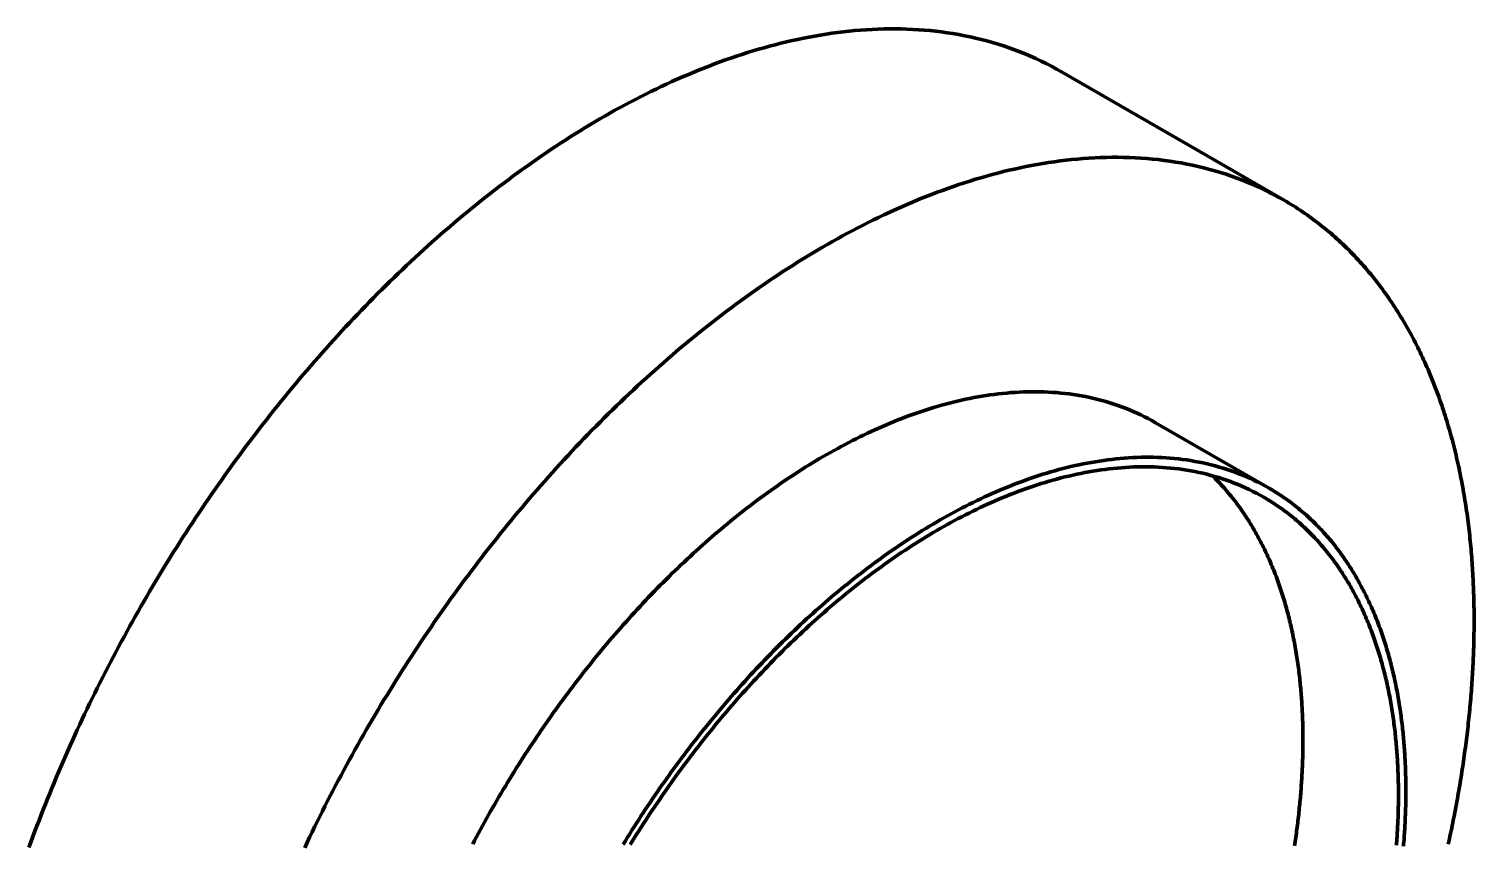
# Model space of a CAD drawing. Header units: millimetres. Extents: x 0 to 841, y 0 to 594.
# Drawn here: x 341.7 to 396.8, y 198.9 to 230 of the extents above; entities that cross this region are included whole.
import ezdxf

# ---------------------------------------------------------------- set-up
doc = ezdxf.new("R2010")
doc.units = ezdxf.units.MM
doc.layers.add('01-VISIBLE', color=7, linetype='CONTINUOUS', lineweight=70)

msp = doc.modelspace()

# ---------------------------------------------------------------- linework, layer by layer
at = {"layer": '01-VISIBLE'}
for p, q in [((389.584, 223.434), (381.099, 228.333)), ((389.012, 212.448), (384.684, 214.947))]:
    msp.add_line(p, q, dxfattribs=at)
for points in [[(341.717, 198.738), (341.792, 198.945), (341.869, 199.153), (341.946, 199.359), (342.024, 199.566), (342.103, 199.772), (342.182, 199.978), (342.263, 200.183), (342.344, 200.389), (342.426, 200.593), (342.509, 200.798), (342.592, 201.002), (342.677, 201.206), (342.762, 201.41), (342.848, 201.613), (342.934, 201.816), (343.022, 202.019), (343.11, 202.221), (343.199, 202.423), (343.289, 202.625), (343.379, 202.826), (343.47, 203.027), (343.562, 203.228), (343.655, 203.428), (343.749, 203.628), (343.843, 203.827), (343.938, 204.027), (344.034, 204.226), (344.13, 204.424), (344.227, 204.622), (344.325, 204.82), (344.424, 205.017), (344.523, 205.215), (344.623, 205.411), (344.724, 205.608), (344.825, 205.804), (344.928, 205.999), (345.031, 206.194), (345.134, 206.389), (345.239, 206.584), (345.344, 206.778), (345.45, 206.971), (345.556, 207.165), (345.663, 207.358), (345.771, 207.55), (345.88, 207.742), (345.989, 207.934), (346.099, 208.125), (346.21, 208.316), (346.321, 208.507), (346.433, 208.697), (346.546, 208.887), (346.66, 209.076), (346.774, 209.265), (346.889, 209.453), (347.004, 209.641), (347.12, 209.829), (347.237, 210.016), (347.355, 210.203), (347.473, 210.389), (347.592, 210.575), (347.712, 210.761), (347.832, 210.946), (347.953, 211.13), (348.075, 211.315), (348.197, 211.498), (348.32, 211.682), (348.444, 211.864), (348.568, 212.047), (348.693, 212.228), (348.819, 212.41), (348.945, 212.591), (349.072, 212.771), (349.2, 212.951), (349.329, 213.131), (349.458, 213.31), (349.587, 213.488), (349.718, 213.666), (349.849, 213.844), (349.981, 214.021), (350.113, 214.197), (350.246, 214.374), (350.38, 214.549), (350.514, 214.724), (350.65, 214.899), (350.785, 215.073), (350.922, 215.246), (351.059, 215.419), (351.197, 215.591), (351.335, 215.763), (351.474, 215.935), (351.614, 216.105), (351.755, 216.276), (351.896, 216.445), (352.038, 216.614), (352.18, 216.783), (352.323, 216.951), (352.467, 217.118), (352.612, 217.285), (352.757, 217.451), (352.903, 217.617), (353.049, 217.782), (353.197, 217.946), (353.345, 218.11), (353.493, 218.273), (353.642, 218.436), (353.792, 218.598), (353.943, 218.759), (354.094, 218.92), (354.246, 219.08), (354.399, 219.239), (354.552, 219.398), (354.706, 219.556), (354.861, 219.714), (355.016, 219.87), (355.172, 220.026), (355.329, 220.182), (355.487, 220.336), (355.645, 220.49), (355.804, 220.644), (355.963, 220.796), (356.123, 220.948), (356.284, 221.099), (356.446, 221.249), (356.608, 221.399), (356.771, 221.548), (356.935, 221.696), (357.099, 221.843), (357.264, 221.99), (357.43, 222.135), (357.596, 222.28), (357.764, 222.424), (357.932, 222.568), (358.1, 222.71), (358.269, 222.852), (358.439, 222.992), (358.61, 223.132), (358.782, 223.271), (358.954, 223.409), (359.127, 223.546), (359.3, 223.683), (359.475, 223.818), (359.65, 223.953), (359.825, 224.086), (360.002, 224.219), (360.179, 224.35), (360.357, 224.481), (360.535, 224.611), (360.715, 224.739), (360.895, 224.867), (361.076, 224.993), (361.257, 225.119), (361.44, 225.243), (361.623, 225.367), (361.806, 225.489), (361.991, 225.61), (362.176, 225.73), (362.362, 225.849), (362.549, 225.967), (362.736, 226.083), (362.924, 226.199), (363.113, 226.313), (363.303, 226.426), (363.493, 226.538), (363.684, 226.648), (363.876, 226.757), (364.068, 226.865), (364.262, 226.972), (364.456, 227.077), (364.651, 227.18), (364.846, 227.283), (365.042, 227.384), (365.239, 227.483), (365.437, 227.581), (365.636, 227.678), (365.835, 227.773), (366.035, 227.867), (366.235, 227.959), (366.437, 228.049), (366.639, 228.138), (366.841, 228.225), (367.045, 228.31), (367.249, 228.394), (367.454, 228.476), (367.66, 228.556), (367.866, 228.635), (368.073, 228.711), (368.281, 228.786), (368.489, 228.859), (368.698, 228.93), (368.908, 228.999), (369.118, 229.066), (369.329, 229.131), (369.54, 229.194), (369.753, 229.254), (369.965, 229.313), (370.179, 229.37), (370.393, 229.424), (370.607, 229.476), (370.822, 229.525), (371.038, 229.573), (371.254, 229.617), (371.471, 229.66), (371.688, 229.7), (371.905, 229.737), (372.123, 229.772), (372.341, 229.804), (372.56, 229.834), (372.779, 229.861), (372.999, 229.885), (373.218, 229.906), (373.438, 229.924), (373.658, 229.94), (373.879, 229.952), (374.099, 229.962), (374.32, 229.968), (374.54, 229.972), (374.761, 229.972), (374.982, 229.969), (375.202, 229.963), (375.423, 229.953), (375.643, 229.941), (375.863, 229.924), (376.083, 229.905), (376.303, 229.882), (376.522, 229.855), (376.74, 229.825), (376.959, 229.791), (377.176, 229.754), (377.393, 229.713), (377.609, 229.668), (377.824, 229.62), (378.039, 229.568), (378.252, 229.512), (378.465, 229.452), (378.676, 229.389), (378.887, 229.322), (379.096, 229.251), (379.303, 229.176), (379.509, 229.097), (379.714, 229.015), (379.917, 228.929), (380.119, 228.839), (380.319, 228.745), (380.517, 228.647), (380.713, 228.546), (380.907, 228.441), (381.099, 228.333)], [(352.234, 198.729), (352.328, 198.928), (352.423, 199.128), (352.519, 199.327), (352.615, 199.525), (352.712, 199.723), (352.81, 199.921), (352.909, 200.118), (353.008, 200.316), (353.108, 200.512), (353.209, 200.709), (353.311, 200.905), (353.413, 201.1), (353.516, 201.295), (353.62, 201.49), (353.724, 201.685), (353.829, 201.879), (353.935, 202.073), (354.041, 202.266), (354.149, 202.459), (354.257, 202.651), (354.365, 202.843), (354.474, 203.035), (354.584, 203.226), (354.695, 203.417), (354.807, 203.608), (354.919, 203.798), (355.031, 203.988), (355.145, 204.177), (355.259, 204.366), (355.374, 204.554), (355.489, 204.743), (355.606, 204.93), (355.723, 205.117), (355.84, 205.304), (355.958, 205.49), (356.077, 205.676), (356.197, 205.862), (356.317, 206.047), (356.438, 206.231), (356.56, 206.416), (356.682, 206.599), (356.805, 206.783), (356.929, 206.965), (357.053, 207.148), (357.178, 207.329), (357.304, 207.511), (357.431, 207.692), (357.558, 207.872), (357.685, 208.052), (357.814, 208.232), (357.943, 208.411), (358.073, 208.589), (358.203, 208.767), (358.334, 208.945), (358.466, 209.122), (358.598, 209.299), (358.732, 209.475), (358.865, 209.65), (359, 209.825), (359.135, 210), (359.271, 210.174), (359.407, 210.347), (359.544, 210.52), (359.682, 210.692), (359.821, 210.864), (359.96, 211.036), (360.1, 211.206), (360.24, 211.377), (360.381, 211.546), (360.523, 211.715), (360.666, 211.884), (360.809, 212.052), (360.953, 212.219), (361.097, 212.386), (361.242, 212.552), (361.388, 212.718), (361.535, 212.883), (361.682, 213.047), (361.83, 213.211), (361.978, 213.374), (362.128, 213.537), (362.278, 213.699), (362.428, 213.86), (362.58, 214.021), (362.731, 214.181), (362.884, 214.34), (363.037, 214.499), (363.191, 214.657), (363.346, 214.815), (363.502, 214.971), (363.658, 215.127), (363.814, 215.283), (363.972, 215.437), (364.13, 215.591), (364.289, 215.745), (364.448, 215.897), (364.609, 216.049), (364.769, 216.2), (364.931, 216.35), (365.093, 216.5), (365.256, 216.649), (365.42, 216.797), (365.584, 216.944), (365.749, 217.091), (365.915, 217.236), (366.082, 217.381), (366.249, 217.525), (366.417, 217.669), (366.585, 217.811), (366.755, 217.953), (366.925, 218.093), (367.095, 218.233), (367.267, 218.372), (367.439, 218.51), (367.612, 218.647), (367.786, 218.784), (367.96, 218.919), (368.135, 219.054), (368.311, 219.187), (368.487, 219.32), (368.664, 219.451), (368.842, 219.582), (369.021, 219.712), (369.2, 219.84), (369.38, 219.968), (369.561, 220.094), (369.743, 220.22), (369.925, 220.344), (370.108, 220.468), (370.292, 220.59), (370.476, 220.711), (370.661, 220.831), (370.847, 220.95), (371.034, 221.068), (371.221, 221.184), (371.409, 221.3), (371.598, 221.414), (371.788, 221.527), (371.978, 221.639), (372.169, 221.749), (372.361, 221.858), (372.554, 221.966), (372.747, 222.073), (372.941, 222.178), (373.136, 222.281), (373.331, 222.384), (373.528, 222.485), (373.725, 222.584), (373.922, 222.682), (374.121, 222.779), (374.32, 222.874), (374.52, 222.968), (374.721, 223.06), (374.922, 223.15), (375.124, 223.239), (375.327, 223.326), (375.53, 223.411), (375.734, 223.495), (375.939, 223.577), (376.145, 223.657), (376.351, 223.736), (376.558, 223.812), (376.766, 223.887), (376.974, 223.96), (377.183, 224.031), (377.393, 224.1), (377.603, 224.167), (377.814, 224.232), (378.026, 224.295), (378.238, 224.355), (378.451, 224.414), (378.664, 224.471), (378.878, 224.525), (379.092, 224.577), (379.308, 224.626), (379.523, 224.674), (379.739, 224.718), (379.956, 224.761), (380.173, 224.801), (380.39, 224.838), (380.608, 224.873), (380.827, 224.905), (381.045, 224.935), (381.264, 224.962), (381.484, 224.986), (381.704, 225.007), (381.923, 225.025), (382.144, 225.041), (382.364, 225.053), (382.584, 225.063), (382.805, 225.069), (383.026, 225.073), (383.246, 225.073), (383.467, 225.07), (383.688, 225.064), (383.908, 225.054), (384.129, 225.042), (384.349, 225.025), (384.569, 225.006), (384.788, 224.983), (385.007, 224.956), (385.226, 224.926), (385.444, 224.892), (385.661, 224.855), (385.878, 224.814), (386.094, 224.769), (386.31, 224.721), (386.524, 224.669), (386.738, 224.613), (386.95, 224.553), (387.162, 224.49), (387.372, 224.423), (387.581, 224.352), (387.788, 224.277), (387.995, 224.198), (388.199, 224.116), (388.403, 224.03), (388.604, 223.94), (388.804, 223.846), (389.002, 223.748), (389.198, 223.647), (389.392, 223.542), (389.584, 223.434)], [(389.584, 223.434), (389.674, 223.381), (389.764, 223.328), (389.853, 223.274), (389.941, 223.219), (390.029, 223.164), (390.116, 223.107), (390.203, 223.05), (390.29, 222.992), (390.375, 222.934), (390.461, 222.874), (390.546, 222.814), (390.63, 222.753), (390.714, 222.692), (390.797, 222.629), (390.88, 222.566), (390.962, 222.502), (391.043, 222.438), (391.124, 222.372), (391.205, 222.306), (391.284, 222.24), (391.364, 222.172), (391.442, 222.104), (391.52, 222.036), (391.598, 221.966), (391.675, 221.896), (391.751, 221.826), (391.827, 221.754), (391.902, 221.682), (391.976, 221.61), (392.05, 221.537), (392.124, 221.463), (392.196, 221.388), (392.268, 221.313), (392.34, 221.238), (392.41, 221.162), (392.481, 221.085), (392.55, 221.008), (392.619, 220.93), (392.687, 220.851), (392.755, 220.772), (392.822, 220.693), (392.889, 220.613), (392.954, 220.532), (393.019, 220.451), (393.084, 220.37), (393.148, 220.287), (393.211, 220.205), (393.274, 220.122), (393.336, 220.038), (393.397, 219.954), (393.458, 219.87), (393.518, 219.785), (393.578, 219.7), (393.636, 219.614), (393.695, 219.528), (393.752, 219.441), (393.809, 219.354), (393.866, 219.267), (393.921, 219.179), (393.976, 219.091), (394.031, 219.002), (394.085, 218.913), (394.138, 218.824), (394.191, 218.734), (394.243, 218.644), (394.294, 218.554), (394.345, 218.463), (394.395, 218.372), (394.445, 218.281), (394.494, 218.189), (394.542, 218.097), (394.59, 218.005), (394.637, 217.912), (394.684, 217.819), (394.73, 217.726), (394.775, 217.632), (394.82, 217.538), (394.865, 217.444), (394.908, 217.35), (394.951, 217.255), (394.994, 217.16), (395.036, 217.065), (395.077, 216.97), (395.118, 216.874), (395.159, 216.778), (395.198, 216.682), (395.237, 216.586), (395.276, 216.489), (395.314, 216.392), (395.352, 216.295), (395.389, 216.198), (395.425, 216.101), (395.461, 216.003), (395.496, 215.905), (395.531, 215.807), (395.565, 215.709), (395.599, 215.611), (395.632, 215.512), (395.665, 215.414), (395.697, 215.315), (395.729, 215.216), (395.76, 215.116), (395.791, 215.017), (395.821, 214.917), (395.85, 214.818), (395.879, 214.718), (395.908, 214.618), (395.936, 214.518), (395.964, 214.417), (395.991, 214.317), (396.018, 214.217), (396.044, 214.116), (396.069, 214.015), (396.095, 213.914), (396.119, 213.813), (396.144, 213.712), (396.167, 213.611), (396.191, 213.509), (396.214, 213.408), (396.236, 213.306), (396.258, 213.205), (396.279, 213.103), (396.301, 213.001), (396.321, 212.899), (396.341, 212.797), (396.361, 212.695), (396.38, 212.593), (396.399, 212.491), (396.417, 212.388), (396.435, 212.286), (396.453, 212.183), (396.47, 212.081), (396.486, 211.978), (396.503, 211.875), (396.519, 211.772), (396.534, 211.67), (396.549, 211.567), (396.563, 211.464), (396.578, 211.361), (396.591, 211.258), (396.605, 211.154), (396.618, 211.051), (396.63, 210.948), (396.642, 210.845), (396.654, 210.741), (396.665, 210.638), (396.676, 210.535), (396.687, 210.431), (396.697, 210.328), (396.707, 210.224), (396.716, 210.121), (396.725, 210.017), (396.734, 209.913), (396.742, 209.81), (396.75, 209.706), (396.757, 209.602), (396.765, 209.498), (396.771, 209.395), (396.778, 209.291), (396.784, 209.187), (396.79, 209.083), (396.795, 208.979), (396.8, 208.875), (396.804, 208.771), (396.809, 208.668), (396.813, 208.564), (396.816, 208.46), (396.819, 208.356), (396.822, 208.252), (396.825, 208.148), (396.827, 208.044), (396.829, 207.94), (396.83, 207.836), (396.832, 207.732), (396.832, 207.628), (396.833, 207.524), (396.833, 207.42), (396.833, 207.316), (396.833, 207.212), (396.832, 207.108), (396.831, 207.004), (396.829, 206.9), (396.828, 206.796), (396.825, 206.692), (396.823, 206.588), (396.82, 206.484), (396.817, 206.38), (396.814, 206.276), (396.81, 206.172), (396.806, 206.068), (396.802, 205.964), (396.798, 205.86), (396.793, 205.756), (396.788, 205.653), (396.782, 205.549), (396.776, 205.445), (396.77, 205.341), (396.764, 205.237), (396.757, 205.133), (396.751, 205.03), (396.743, 204.926), (396.736, 204.822), (396.728, 204.719), (396.72, 204.615), (396.712, 204.511), (396.703, 204.408), (396.694, 204.304), (396.685, 204.2), (396.675, 204.097), (396.665, 203.993), (396.655, 203.89), (396.645, 203.786), (396.634, 203.683), (396.624, 203.579), (396.612, 203.476), (396.601, 203.373), (396.589, 203.269), (396.577, 203.166), (396.565, 203.063), (396.553, 202.959), (396.54, 202.856), (396.527, 202.753), (396.514, 202.65), (396.5, 202.547), (396.486, 202.444), (396.472, 202.341), (396.458, 202.238), (396.443, 202.135), (396.429, 202.032), (396.414, 201.929), (396.398, 201.826), (396.383, 201.723), (396.367, 201.62), (396.351, 201.517), (396.334, 201.415), (396.318, 201.312), (396.301, 201.209), (396.284, 201.107), (396.267, 201.004), (396.249, 200.902), (396.231, 200.799), (396.213, 200.697), (396.195, 200.595), (396.176, 200.492), (396.158, 200.39), (396.139, 200.288), (396.119, 200.185), (396.1, 200.083), (396.08, 199.981), (396.06, 199.879), (396.04, 199.777), (396.02, 199.675), (395.999, 199.573), (395.978, 199.471), (395.957, 199.369), (395.936, 199.268), (395.914, 199.166), (395.892, 199.064), (395.87, 198.963), (395.848, 198.861)], [(358.641, 198.867), (358.715, 199.007), (358.79, 199.147), (358.865, 199.287), (358.941, 199.427), (359.017, 199.567), (359.093, 199.706), (359.171, 199.845), (359.248, 199.983), (359.327, 200.122), (359.405, 200.26), (359.484, 200.397), (359.564, 200.535), (359.644, 200.672), (359.725, 200.809), (359.806, 200.946), (359.888, 201.082), (359.97, 201.218), (360.053, 201.354), (360.136, 201.489), (360.22, 201.624), (360.304, 201.759), (360.389, 201.893), (360.474, 202.028), (360.559, 202.161), (360.645, 202.295), (360.732, 202.428), (360.819, 202.561), (360.907, 202.694), (360.995, 202.826), (361.083, 202.958), (361.173, 203.089), (361.262, 203.221), (361.352, 203.352), (361.443, 203.482), (361.534, 203.613), (361.625, 203.742), (361.717, 203.872), (361.81, 204.001), (361.903, 204.13), (361.996, 204.259), (362.09, 204.387), (362.184, 204.515), (362.279, 204.642), (362.375, 204.769), (362.47, 204.896), (362.567, 205.022), (362.663, 205.148), (362.761, 205.274), (362.859, 205.399), (362.957, 205.524), (363.056, 205.649), (363.155, 205.773), (363.254, 205.897), (363.355, 206.02), (363.455, 206.143), (363.556, 206.266), (363.658, 206.388), (363.76, 206.509), (363.863, 206.631), (363.966, 206.752), (364.07, 206.872), (364.174, 206.992), (364.278, 207.112), (364.383, 207.231), (364.489, 207.35), (364.595, 207.468), (364.701, 207.586), (364.808, 207.704), (364.916, 207.821), (365.024, 207.938), (365.132, 208.054), (365.241, 208.169), (365.35, 208.285), (365.46, 208.399), (365.571, 208.514), (365.682, 208.628), (365.793, 208.741), (365.905, 208.854), (366.017, 208.966), (366.13, 209.078), (366.243, 209.189), (366.357, 209.3), (366.472, 209.411), (366.586, 209.52), (366.702, 209.63), (366.818, 209.738), (366.934, 209.847), (367.051, 209.954), (367.168, 210.062), (367.286, 210.168), (367.404, 210.274), (367.523, 210.38), (367.643, 210.485), (367.762, 210.589), (367.883, 210.693), (368.004, 210.796), (368.125, 210.898), (368.247, 211), (368.369, 211.102), (368.492, 211.202), (368.616, 211.302), (368.74, 211.402), (368.864, 211.501), (368.989, 211.599), (369.115, 211.696), (369.241, 211.793), (369.367, 211.889), (369.494, 211.985), (369.622, 212.079), (369.75, 212.173), (369.879, 212.267), (370.008, 212.359), (370.137, 212.451), (370.268, 212.542), (370.398, 212.633), (370.53, 212.722), (370.661, 212.811), (370.794, 212.899), (370.926, 212.986), (371.06, 213.073), (371.194, 213.158), (371.328, 213.243), (371.463, 213.327), (371.598, 213.41), (371.734, 213.492), (371.871, 213.574), (372.008, 213.654), (372.146, 213.734), (372.284, 213.812), (372.422, 213.89), (372.562, 213.967), (372.701, 214.042), (372.841, 214.117), (372.982, 214.191), (373.124, 214.263), (373.265, 214.335), (373.408, 214.406), (373.551, 214.475), (373.694, 214.544), (373.838, 214.611), (373.982, 214.677), (374.127, 214.742), (374.273, 214.806), (374.419, 214.869), (374.565, 214.931), (374.712, 214.991), (374.86, 215.05), (375.008, 215.108), (375.157, 215.164), (375.306, 215.219), (375.455, 215.273), (375.605, 215.326), (375.756, 215.377), (375.907, 215.426), (376.058, 215.475), (376.21, 215.521), (376.362, 215.567), (376.515, 215.61), (376.668, 215.653), (376.822, 215.693), (376.976, 215.732), (377.13, 215.77), (377.285, 215.805), (377.44, 215.839), (377.596, 215.872), (377.752, 215.902), (377.908, 215.931), (378.065, 215.958), (378.222, 215.983), (378.379, 216.006), (378.536, 216.027), (378.694, 216.047), (378.852, 216.064), (379.01, 216.079), (379.169, 216.093), (379.327, 216.104), (379.486, 216.113), (379.644, 216.12), (379.803, 216.124), (379.962, 216.127), (380.121, 216.127), (380.28, 216.125), (380.439, 216.12), (380.598, 216.114), (380.756, 216.104), (380.915, 216.093), (381.073, 216.078), (381.231, 216.062), (381.389, 216.043), (381.546, 216.021), (381.703, 215.997), (381.86, 215.97), (382.016, 215.94), (382.172, 215.908), (382.327, 215.873), (382.481, 215.836), (382.635, 215.796), (382.788, 215.753), (382.94, 215.707), (383.091, 215.659), (383.242, 215.608), (383.391, 215.554), (383.54, 215.497), (383.687, 215.438), (383.834, 215.376), (383.979, 215.311), (384.122, 215.243), (384.265, 215.173), (384.406, 215.1), (384.546, 215.025), (384.684, 214.947)], [(364.38, 198.855), (364.464, 198.991), (364.547, 199.126), (364.631, 199.26), (364.716, 199.395), (364.801, 199.529), (364.887, 199.663), (364.973, 199.796), (365.06, 199.93), (365.147, 200.063), (365.234, 200.195), (365.322, 200.327), (365.411, 200.459), (365.5, 200.591), (365.59, 200.722), (365.68, 200.853), (365.77, 200.984), (365.861, 201.114), (365.953, 201.244), (366.045, 201.374), (366.137, 201.503), (366.23, 201.632), (366.323, 201.76), (366.417, 201.888), (366.512, 202.016), (366.607, 202.144), (366.702, 202.271), (366.798, 202.398), (366.894, 202.524), (366.991, 202.65), (367.088, 202.776), (367.186, 202.901), (367.284, 203.026), (367.383, 203.15), (367.482, 203.274), (367.582, 203.398), (367.682, 203.522), (367.783, 203.644), (367.884, 203.767), (367.986, 203.889), (368.088, 204.011), (368.19, 204.132), (368.293, 204.253), (368.397, 204.374), (368.501, 204.494), (368.606, 204.614), (368.711, 204.733), (368.816, 204.852), (368.922, 204.97), (369.029, 205.088), (369.136, 205.205), (369.243, 205.323), (369.351, 205.439), (369.459, 205.555), (369.568, 205.671), (369.678, 205.786), (369.788, 205.901), (369.898, 206.015), (370.009, 206.129), (370.12, 206.242), (370.232, 206.355), (370.345, 206.468), (370.458, 206.58), (370.571, 206.691), (370.685, 206.802), (370.799, 206.912), (370.914, 207.022), (371.029, 207.131), (371.145, 207.24), (371.261, 207.348), (371.378, 207.456), (371.496, 207.563), (371.614, 207.67), (371.732, 207.776), (371.851, 207.881), (371.97, 207.986), (372.09, 208.09), (372.21, 208.194), (372.331, 208.297), (372.453, 208.4), (372.575, 208.502), (372.697, 208.603), (372.82, 208.704), (372.943, 208.804), (373.067, 208.903), (373.192, 209.002), (373.317, 209.1), (373.442, 209.198), (373.568, 209.295), (373.695, 209.391), (373.822, 209.486), (373.949, 209.581), (374.077, 209.675), (374.206, 209.768), (374.335, 209.861), (374.465, 209.953), (374.595, 210.044), (374.726, 210.134), (374.857, 210.224), (374.989, 210.313), (375.121, 210.401), (375.254, 210.488), (375.387, 210.574), (375.521, 210.66), (375.656, 210.745), (375.79, 210.829), (375.926, 210.912), (376.062, 210.994), (376.198, 211.075), (376.335, 211.156), (376.473, 211.235), (376.611, 211.314), (376.75, 211.391), (376.889, 211.468), (377.029, 211.544), (377.169, 211.619), (377.31, 211.692), (377.451, 211.765), (377.593, 211.837), (377.735, 211.907), (377.878, 211.977), (378.022, 212.045), (378.165, 212.113), (378.31, 212.179), (378.455, 212.244), (378.6, 212.308), (378.746, 212.371), (378.893, 212.432), (379.04, 212.492), (379.187, 212.551), (379.336, 212.609), (379.484, 212.666), (379.633, 212.721), (379.783, 212.775), (379.933, 212.827), (380.083, 212.878), (380.234, 212.928), (380.385, 212.976), (380.537, 213.023), (380.69, 213.068), (380.842, 213.112), (380.996, 213.154), (381.149, 213.195), (381.303, 213.234), (381.458, 213.271), (381.613, 213.307), (381.768, 213.341), (381.923, 213.373), (382.079, 213.404), (382.236, 213.432), (382.392, 213.459), (382.549, 213.484), (382.706, 213.508), (382.864, 213.529), (383.022, 213.548), (383.179, 213.566), (383.338, 213.581), (383.496, 213.594), (383.655, 213.605), (383.813, 213.614), (383.972, 213.621), (384.131, 213.626), (384.29, 213.628), (384.449, 213.629), (384.607, 213.626), (384.766, 213.622), (384.925, 213.615), (385.084, 213.606), (385.242, 213.594), (385.4, 213.58), (385.559, 213.563), (385.716, 213.544), (385.874, 213.523), (386.031, 213.498), (386.187, 213.471), (386.343, 213.442), (386.499, 213.41), (386.654, 213.375), (386.809, 213.337), (386.962, 213.297), (387.115, 213.254), (387.268, 213.209), (387.419, 213.16), (387.569, 213.109), (387.719, 213.055), (387.867, 212.999), (388.015, 212.939), (388.161, 212.877), (388.306, 212.812), (388.45, 212.745), (388.593, 212.675), (388.734, 212.602), (388.874, 212.526), (389.012, 212.448)], [(364.653, 198.858), (364.736, 198.991), (364.818, 199.123), (364.902, 199.256), (364.985, 199.388), (365.07, 199.519), (365.155, 199.651), (365.24, 199.782), (365.326, 199.913), (365.412, 200.043), (365.498, 200.173), (365.586, 200.303), (365.673, 200.433), (365.761, 200.562), (365.85, 200.691), (365.939, 200.819), (366.029, 200.948), (366.119, 201.075), (366.209, 201.203), (366.3, 201.33), (366.392, 201.457), (366.484, 201.583), (366.576, 201.71), (366.669, 201.835), (366.762, 201.961), (366.856, 202.086), (366.95, 202.211), (367.045, 202.335), (367.141, 202.459), (367.236, 202.583), (367.332, 202.706), (367.429, 202.829), (367.526, 202.952), (367.624, 203.074), (367.722, 203.195), (367.821, 203.317), (367.92, 203.438), (368.019, 203.558), (368.119, 203.679), (368.22, 203.798), (368.321, 203.918), (368.422, 204.037), (368.524, 204.156), (368.627, 204.274), (368.73, 204.391), (368.833, 204.509), (368.937, 204.626), (369.041, 204.742), (369.146, 204.858), (369.251, 204.974), (369.357, 205.089), (369.463, 205.204), (369.57, 205.318), (369.677, 205.432), (369.785, 205.546), (369.893, 205.659), (370.002, 205.771), (370.111, 205.883), (370.22, 205.995), (370.33, 206.106), (370.441, 206.216), (370.552, 206.326), (370.664, 206.436), (370.776, 206.545), (370.888, 206.654), (371.001, 206.762), (371.115, 206.869), (371.229, 206.976), (371.343, 207.083), (371.458, 207.189), (371.574, 207.294), (371.69, 207.399), (371.806, 207.503), (371.923, 207.607), (372.041, 207.71), (372.159, 207.813), (372.277, 207.915), (372.396, 208.017), (372.515, 208.118), (372.635, 208.218), (372.756, 208.318), (372.877, 208.417), (372.998, 208.515), (373.12, 208.613), (373.243, 208.71), (373.366, 208.807), (373.489, 208.903), (373.613, 208.998), (373.738, 209.093), (373.863, 209.187), (373.988, 209.28), (374.115, 209.373), (374.241, 209.464), (374.368, 209.556), (374.496, 209.646), (374.624, 209.736), (374.753, 209.825), (374.882, 209.913), (375.011, 210), (375.142, 210.087), (375.272, 210.173), (375.403, 210.258), (375.535, 210.342), (375.668, 210.425), (375.8, 210.508), (375.934, 210.59), (376.067, 210.671), (376.202, 210.751), (376.337, 210.83), (376.472, 210.908), (376.608, 210.985), (376.744, 211.062), (376.881, 211.137), (377.019, 211.212), (377.157, 211.285), (377.296, 211.358), (377.435, 211.429), (377.574, 211.5), (377.714, 211.569), (377.855, 211.638), (377.996, 211.705), (378.138, 211.772), (378.28, 211.837), (378.422, 211.901), (378.566, 211.964), (378.709, 212.025), (378.854, 212.086), (378.998, 212.145), (379.143, 212.203), (379.289, 212.26), (379.435, 212.316), (379.582, 212.37), (379.729, 212.423), (379.877, 212.475), (380.025, 212.525), (380.173, 212.574), (380.322, 212.621), (380.472, 212.667), (380.622, 212.712), (380.772, 212.755), (380.923, 212.796), (381.074, 212.836), (381.226, 212.875), (381.378, 212.912), (381.53, 212.947), (381.683, 212.98), (381.836, 213.012), (381.989, 213.042), (382.143, 213.07), (382.297, 213.097), (382.452, 213.122), (382.606, 213.144), (382.761, 213.165), (382.917, 213.184), (383.072, 213.201), (383.228, 213.217), (383.384, 213.23), (383.54, 213.241), (383.696, 213.249), (383.852, 213.256), (384.008, 213.261), (384.165, 213.263), (384.321, 213.263), (384.477, 213.261), (384.634, 213.257), (384.79, 213.25), (384.946, 213.241), (385.102, 213.23), (385.258, 213.216), (385.413, 213.199), (385.569, 213.18), (385.723, 213.159), (385.878, 213.135), (386.032, 213.109), (386.186, 213.08), (386.339, 213.048), (386.492, 213.014), (386.644, 212.977), (386.795, 212.937), (386.945, 212.895), (387.095, 212.85), (387.244, 212.802), (387.392, 212.752), (387.539, 212.699), (387.685, 212.643), (387.831, 212.585), (387.975, 212.524), (388.117, 212.46), (388.259, 212.394), (388.399, 212.325), (388.538, 212.253), (388.676, 212.179), (388.812, 212.102)], [(386.857, 212.92), (386.914, 212.864), (386.97, 212.807), (387.026, 212.75), (387.082, 212.692), (387.137, 212.633), (387.191, 212.575), (387.245, 212.515), (387.298, 212.455), (387.351, 212.395), (387.403, 212.334), (387.455, 212.273), (387.506, 212.212), (387.557, 212.15), (387.607, 212.087), (387.657, 212.024), (387.706, 211.961), (387.755, 211.897), (387.803, 211.833), (387.85, 211.768), (387.897, 211.704), (387.944, 211.638), (387.99, 211.573), (388.035, 211.507), (388.08, 211.44), (388.125, 211.373), (388.169, 211.306), (388.212, 211.239), (388.255, 211.171), (388.297, 211.103), (388.339, 211.035), (388.38, 210.966), (388.421, 210.897), (388.461, 210.828), (388.501, 210.758), (388.54, 210.688), (388.579, 210.618), (388.617, 210.548), (388.655, 210.477), (388.692, 210.406), (388.729, 210.335), (388.765, 210.263), (388.801, 210.191), (388.836, 210.119), (388.871, 210.047), (388.905, 209.975), (388.939, 209.902), (388.972, 209.829), (389.005, 209.756), (389.037, 209.683), (389.069, 209.609), (389.1, 209.535), (389.131, 209.461), (389.162, 209.387), (389.192, 209.313), (389.221, 209.238), (389.25, 209.164), (389.279, 209.089), (389.307, 209.014), (389.334, 208.938), (389.362, 208.863), (389.388, 208.788), (389.415, 208.712), (389.441, 208.636), (389.466, 208.56), (389.491, 208.484), (389.516, 208.407), (389.54, 208.331), (389.563, 208.254), (389.587, 208.178), (389.61, 208.101), (389.632, 208.024), (389.654, 207.947), (389.676, 207.87), (389.697, 207.792), (389.718, 207.715), (389.738, 207.638), (389.758, 207.56), (389.778, 207.482), (389.797, 207.404), (389.815, 207.326), (389.834, 207.248), (389.852, 207.17), (389.869, 207.092), (389.887, 207.014), (389.903, 206.935), (389.92, 206.857), (389.936, 206.778), (389.952, 206.7), (389.967, 206.621), (389.982, 206.542), (389.996, 206.464), (390.011, 206.385), (390.025, 206.306), (390.038, 206.227), (390.051, 206.148), (390.064, 206.069), (390.076, 205.989), (390.088, 205.91), (390.1, 205.831), (390.111, 205.752), (390.122, 205.672), (390.133, 205.593), (390.143, 205.513), (390.153, 205.434), (390.163, 205.354), (390.172, 205.274), (390.181, 205.195), (390.19, 205.115), (390.198, 205.035), (390.206, 204.956), (390.214, 204.876), (390.221, 204.796), (390.228, 204.716), (390.235, 204.636), (390.242, 204.556), (390.248, 204.477), (390.253, 204.397), (390.259, 204.317), (390.264, 204.237), (390.269, 204.157), (390.273, 204.077), (390.278, 203.997), (390.282, 203.917), (390.285, 203.836), (390.289, 203.756), (390.292, 203.676), (390.295, 203.596), (390.297, 203.516), (390.299, 203.436), (390.301, 203.356), (390.303, 203.276), (390.304, 203.196), (390.305, 203.115), (390.306, 203.035), (390.306, 202.955), (390.307, 202.875), (390.307, 202.795), (390.306, 202.715), (390.306, 202.634), (390.305, 202.554), (390.304, 202.474), (390.302, 202.394), (390.3, 202.314), (390.299, 202.234), (390.296, 202.154), (390.294, 202.074), (390.291, 201.993), (390.288, 201.913), (390.285, 201.833), (390.281, 201.753), (390.278, 201.673), (390.274, 201.593), (390.269, 201.513), (390.265, 201.433), (390.26, 201.353), (390.255, 201.273), (390.25, 201.193), (390.244, 201.113), (390.239, 201.033), (390.233, 200.953), (390.227, 200.873), (390.22, 200.793), (390.213, 200.713), (390.207, 200.634), (390.199, 200.554), (390.192, 200.474), (390.184, 200.394), (390.177, 200.314), (390.168, 200.235), (390.16, 200.155), (390.152, 200.075), (390.143, 199.996), (390.134, 199.916), (390.125, 199.836), (390.115, 199.757), (390.105, 199.677), (390.096, 199.598), (390.085, 199.518), (390.075, 199.439), (390.065, 199.359), (390.054, 199.28), (390.043, 199.2), (390.032, 199.121), (390.02, 199.042), (390.009, 198.962), (389.997, 198.883), (389.985, 198.804)], [(389.012, 212.448), (389.081, 212.408), (389.15, 212.367), (389.218, 212.325), (389.286, 212.283), (389.354, 212.24), (389.421, 212.196), (389.488, 212.152), (389.554, 212.107), (389.62, 212.061), (389.686, 212.015), (389.751, 211.968), (389.815, 211.921), (389.879, 211.873), (389.943, 211.825), (390.006, 211.775), (390.069, 211.726), (390.131, 211.675), (390.193, 211.624), (390.255, 211.573), (390.316, 211.521), (390.376, 211.468), (390.436, 211.415), (390.495, 211.361), (390.554, 211.307), (390.613, 211.252), (390.671, 211.197), (390.728, 211.141), (390.785, 211.085), (390.841, 211.028), (390.897, 210.97), (390.953, 210.913), (391.008, 210.854), (391.062, 210.795), (391.116, 210.736), (391.169, 210.676), (391.222, 210.616), (391.275, 210.556), (391.326, 210.495), (391.378, 210.433), (391.428, 210.371), (391.479, 210.309), (391.529, 210.246), (391.578, 210.183), (391.626, 210.119), (391.675, 210.055), (391.722, 209.991), (391.769, 209.926), (391.816, 209.861), (391.862, 209.795), (391.908, 209.729), (391.953, 209.663), (391.997, 209.597), (392.042, 209.53), (392.085, 209.463), (392.128, 209.395), (392.171, 209.327), (392.213, 209.259), (392.254, 209.19), (392.295, 209.121), (392.336, 209.052), (392.376, 208.983), (392.415, 208.913), (392.454, 208.843), (392.493, 208.773), (392.531, 208.702), (392.568, 208.632), (392.605, 208.561), (392.642, 208.489), (392.678, 208.418), (392.713, 208.346), (392.748, 208.274), (392.783, 208.202), (392.817, 208.129), (392.85, 208.056), (392.883, 207.983), (392.916, 207.91), (392.948, 207.837), (392.98, 207.763), (393.011, 207.69), (393.042, 207.616), (393.072, 207.542), (393.102, 207.467), (393.132, 207.393), (393.161, 207.318), (393.189, 207.243), (393.217, 207.168), (393.245, 207.093), (393.272, 207.018), (393.299, 206.942), (393.325, 206.866), (393.351, 206.791), (393.376, 206.715), (393.401, 206.638), (393.426, 206.562), (393.45, 206.486), (393.474, 206.409), (393.497, 206.333), (393.52, 206.256), (393.543, 206.179), (393.565, 206.102), (393.586, 206.025), (393.608, 205.948), (393.628, 205.87), (393.649, 205.793), (393.669, 205.715), (393.689, 205.638), (393.708, 205.56), (393.727, 205.482), (393.745, 205.404), (393.763, 205.326), (393.781, 205.248), (393.798, 205.17), (393.815, 205.091), (393.832, 205.013), (393.848, 204.934), (393.864, 204.856), (393.879, 204.777), (393.894, 204.699), (393.909, 204.62), (393.923, 204.541), (393.937, 204.462), (393.951, 204.383), (393.964, 204.304), (393.977, 204.225), (393.99, 204.146), (394.002, 204.067), (394.014, 203.988), (394.026, 203.908), (394.037, 203.829), (394.048, 203.75), (394.058, 203.67), (394.069, 203.591), (394.078, 203.511), (394.088, 203.432), (394.097, 203.352), (394.106, 203.273), (394.115, 203.193), (394.123, 203.113), (394.131, 203.034), (394.138, 202.954), (394.146, 202.874), (394.153, 202.794), (394.159, 202.714), (394.166, 202.635), (394.172, 202.555), (394.178, 202.475), (394.183, 202.395), (394.188, 202.315), (394.193, 202.235), (394.197, 202.155), (394.202, 202.075), (394.206, 201.995), (394.209, 201.915), (394.213, 201.835), (394.216, 201.755), (394.219, 201.675), (394.221, 201.595), (394.223, 201.515), (394.225, 201.435), (394.227, 201.354), (394.228, 201.274), (394.229, 201.194), (394.23, 201.114), (394.231, 201.034), (394.231, 200.954), (394.231, 200.874), (394.231, 200.794), (394.23, 200.714), (394.229, 200.634), (394.228, 200.553), (394.227, 200.473), (394.225, 200.393), (394.224, 200.313), (394.221, 200.233), (394.219, 200.153), (394.216, 200.073), (394.214, 199.993), (394.21, 199.913), (394.207, 199.833), (394.203, 199.753), (394.2, 199.673), (394.195, 199.593), (394.191, 199.513), (394.186, 199.433), (394.182, 199.353), (394.177, 199.273), (394.171, 199.193), (394.166, 199.113), (394.16, 199.033), (394.154, 198.953), (394.147, 198.873), (394.141, 198.793)], [(388.812, 212.102), (388.881, 212.061), (388.95, 212.02), (389.018, 211.979), (389.086, 211.936), (389.154, 211.893), (389.221, 211.85), (389.287, 211.805), (389.354, 211.76), (389.419, 211.715), (389.485, 211.669), (389.55, 211.622), (389.614, 211.574), (389.678, 211.526), (389.742, 211.478), (389.805, 211.428), (389.867, 211.379), (389.93, 211.328), (389.991, 211.277), (390.052, 211.225), (390.113, 211.173), (390.173, 211.121), (390.233, 211.067), (390.292, 211.013), (390.351, 210.959), (390.409, 210.904), (390.467, 210.849), (390.524, 210.793), (390.581, 210.736), (390.637, 210.679), (390.692, 210.621), (390.748, 210.563), (390.802, 210.505), (390.856, 210.446), (390.91, 210.386), (390.963, 210.327), (391.016, 210.266), (391.068, 210.205), (391.119, 210.144), (391.17, 210.082), (391.22, 210.02), (391.27, 209.958), (391.32, 209.895), (391.369, 209.831), (391.417, 209.767), (391.465, 209.703), (391.512, 209.639), (391.559, 209.574), (391.605, 209.508), (391.651, 209.443), (391.696, 209.376), (391.74, 209.31), (391.785, 209.243), (391.828, 209.176), (391.871, 209.109), (391.914, 209.041), (391.956, 208.973), (391.997, 208.904), (392.038, 208.836), (392.079, 208.767), (392.119, 208.697), (392.158, 208.628), (392.197, 208.558), (392.236, 208.487), (392.274, 208.417), (392.311, 208.346), (392.348, 208.275), (392.385, 208.204), (392.421, 208.133), (392.456, 208.061), (392.491, 207.989), (392.526, 207.917), (392.56, 207.844), (392.593, 207.771), (392.626, 207.698), (392.659, 207.625), (392.691, 207.552), (392.723, 207.479), (392.754, 207.405), (392.784, 207.331), (392.815, 207.257), (392.844, 207.182), (392.874, 207.108), (392.902, 207.033), (392.931, 206.958), (392.959, 206.883), (392.986, 206.808), (393.013, 206.733), (393.04, 206.657), (393.066, 206.582), (393.092, 206.506), (393.117, 206.43), (393.142, 206.354), (393.166, 206.278), (393.19, 206.201), (393.213, 206.125), (393.237, 206.048), (393.259, 205.971), (393.281, 205.894), (393.303, 205.817), (393.325, 205.74), (393.346, 205.663), (393.366, 205.586), (393.387, 205.508), (393.406, 205.431), (393.426, 205.353), (393.445, 205.275), (393.463, 205.197), (393.482, 205.119), (393.499, 205.041), (393.517, 204.963), (393.534, 204.885), (393.551, 204.807), (393.567, 204.728), (393.583, 204.65), (393.598, 204.571), (393.614, 204.493), (393.628, 204.414), (393.643, 204.335), (393.657, 204.257), (393.671, 204.178), (393.684, 204.099), (393.697, 204.02), (393.709, 203.941), (393.722, 203.862), (393.734, 203.783), (393.745, 203.703), (393.756, 203.624), (393.767, 203.545), (393.778, 203.465), (393.788, 203.386), (393.798, 203.307), (393.808, 203.227), (393.817, 203.148), (393.826, 203.068), (393.834, 202.989), (393.842, 202.909), (393.85, 202.829), (393.858, 202.75), (393.865, 202.67), (393.872, 202.59), (393.879, 202.51), (393.885, 202.431), (393.891, 202.351), (393.897, 202.271), (393.902, 202.191), (393.907, 202.111), (393.912, 202.031), (393.916, 201.951), (393.92, 201.871), (393.924, 201.791), (393.928, 201.711), (393.931, 201.631), (393.934, 201.552), (393.937, 201.472), (393.939, 201.391), (393.941, 201.311), (393.943, 201.231), (393.945, 201.151), (393.946, 201.071), (393.947, 200.991), (393.948, 200.911), (393.948, 200.831), (393.948, 200.751), (393.948, 200.671), (393.948, 200.591), (393.947, 200.511), (393.946, 200.431), (393.945, 200.351), (393.943, 200.271), (393.942, 200.191), (393.94, 200.111), (393.937, 200.031), (393.935, 199.951), (393.932, 199.871), (393.929, 199.791), (393.926, 199.711), (393.922, 199.631), (393.918, 199.551), (393.914, 199.471), (393.91, 199.391), (393.905, 199.311), (393.901, 199.231), (393.896, 199.151), (393.89, 199.072), (393.885, 198.992), (393.879, 198.912), (393.873, 198.832)]]:
    msp.add_lwpolyline(points, dxfattribs=at)

doc.saveas('drawing.dxf')
